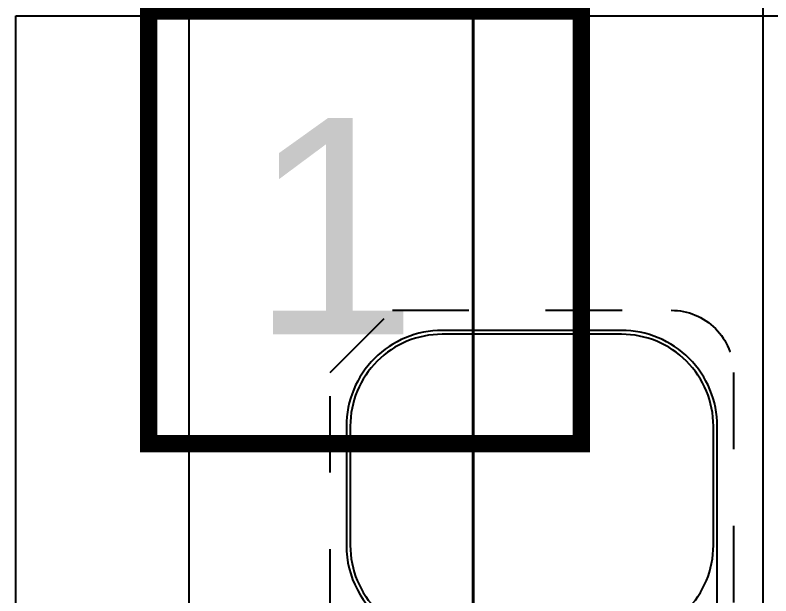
# Model space of a CAD drawing. Header units: metres. Extents: x 116 to 391, y -213 to 56.
# Drawn here: x 321.242 to 322.228, y -125.015 to -124.257 of the extents above; entities that cross this region are included whole.
import ezdxf

# ---------------------------------------------------------------- set-up
doc = ezdxf.new("R2010")
doc.units = ezdxf.units.M
doc.set_wipeout_variables(frame=1)
doc.linetypes.add('AR-157$0$HIDDEN2', pattern=[0.1875, 0.125, -0.0625])
for name, color, linetype in [('A-ACABADOS PISOS', 1, 'Continuous'), ('A-PISO', 30, 'Continuous'), ('AR-157$0$A-MUEBLES FIJOS', 8, 'Continuous')]:
    doc.layers.add(name, color=color, linetype=linetype)
doc.styles.get("Standard").update_dxf_attribs({"font": 'arial.ttf'})

# ---------------------------------------------------------------- blocks, each defined once
blk = doc.blocks.new('AR-157$0$503-3D')
at = {"color": 8, "linetype": 'AR-157$0$HIDDEN2', "ltscale": 0.5}
blk.add_lwpolyline([(32.6, 49.24), (5.026, 49.24), (0.461, 54.63), (-32.6, 54.63), (-40.73, 46.5), (-40.73, 10.08, 0.414214), (-32.6, 1.95), (32.6, 1.95, 0.414214), (40.73, 10.08), (40.73, 41.11, 0.414214)], format="xyb", close=True, dxfattribs=at)
at = {"color": 0}
for points in [[(-25.6, 52.5), (-10.05, 52.5, -0.246241), (0.231, 47.11), (15.18, 47.11), (27.6, 47.11, -0.414214), (38.1, 36.61), (38.1, 14.58, -0.414214), (27.6, 4.08), (-10.05, 4.08), (-25.6, 4.08, -0.414214), (-38.1, 16.58), (-38.1, 40, -0.414214)], [(-25.6, 52), (-10.05, 52, -0.414214), (1.95, 40), (1.95, 16.58, -0.414214), (-10.05, 4.58), (-25.6, 4.58, -0.414214), (-37.6, 16.58), (-37.6, 40, -0.414214)], [(15.18, 46.61), (27.6, 46.61, -0.414214), (37.6, 36.61), (37.6, 14.58, -0.414214), (27.6, 4.58), (15.18, 4.58, -0.414214), (5.18, 14.58), (5.18, 36.61, -0.414214)]]:
    blk.add_lwpolyline(points, format="xyb", close=True, dxfattribs=at)
blk = doc.blocks.new('AR-157$0$503')
at = {"color": 0, "xscale": -0.01, "yscale": 0.01, "zscale": 0.01}
blk.add_blockref('AR-157$0$503-3D', (0.03565, -0.3), dxfattribs=at)

msp = doc.modelspace()

# ---------------------------------------------------------------- linework, layer by layer
at = {"layer": 'A-PISO'}
msp.add_lwpolyline([(321.84069, -124.25787), (322.43667, -124.25787), (322.43667, -125.45187), (321.84069, -125.45187)], close=True, dxfattribs=at)

# ---------------------------------------------------------------- block references
at = {"layer": 'AR-157$0$A-MUEBLES FIJOS', "color": 8, "xscale": 0.9999206197906486, "yscale": 0.9999206197906486, "zscale": 0.9999206197906486, "rotation": 90.00000000000001}
msp.add_blockref('AR-157$0$503', (321.89917, -125.08502), dxfattribs=at)

# ---------------------------------------------------------------- texts
at = {"layer": 'A-ACABADOS PISOS', "insert": (321.76772, -124.39098), "char_height": 0.28239, "attachment_point": 3}
msp.add_mtext_dynamic_manual_height_columns('1', width=0.2582383, gutter_width=0.80662, heights=[0], dxfattribs=at)

# ---------------------------------------------------------------- wipeouts: each hides what was drawn before it
msp.add_wipeout([(321.46841, -123.74948), (321.01844, -123.74948), (321.01844, -125.74932), (321.46841, -125.74932)]).dxf.layer = 'AR-157$0$A-MUEBLES FIJOS'

# ---------------------------------------------------------------- next in the draw order: linework, layer by layer
at = {"layer": 'A-ACABADOS PISOS', "const_width": 0.02259}
msp.add_lwpolyline([(321.98078, -124.81629), (321.41599, -124.81629), (321.41599, -124.2515), (321.98078, -124.2515)], close=True, dxfattribs=at)
at = {"layer": 'A-PISO'}
msp.add_lwpolyline([(321.2427, -124.25787), (321.83869, -124.25787), (321.83869, -125.45187), (321.2427, -125.45187)], close=True, dxfattribs=at)
msp.add_circle((327.37054, -149.16387), 63.45506, dxfattribs=at)
at = {"layer": 'AR-157$0$A-MUEBLES FIJOS'}
msp.add_lwpolyline([(322.21835, -125.74932), (322.21835, -123.74948), (321.01844, -123.74948), (321.01844, -125.74932)], close=True, dxfattribs=at)
msp.add_lwpolyline([(321.46841, -123.74948), (321.46841, -125.74932)], dxfattribs=at)

doc.saveas('drawing.dxf')
